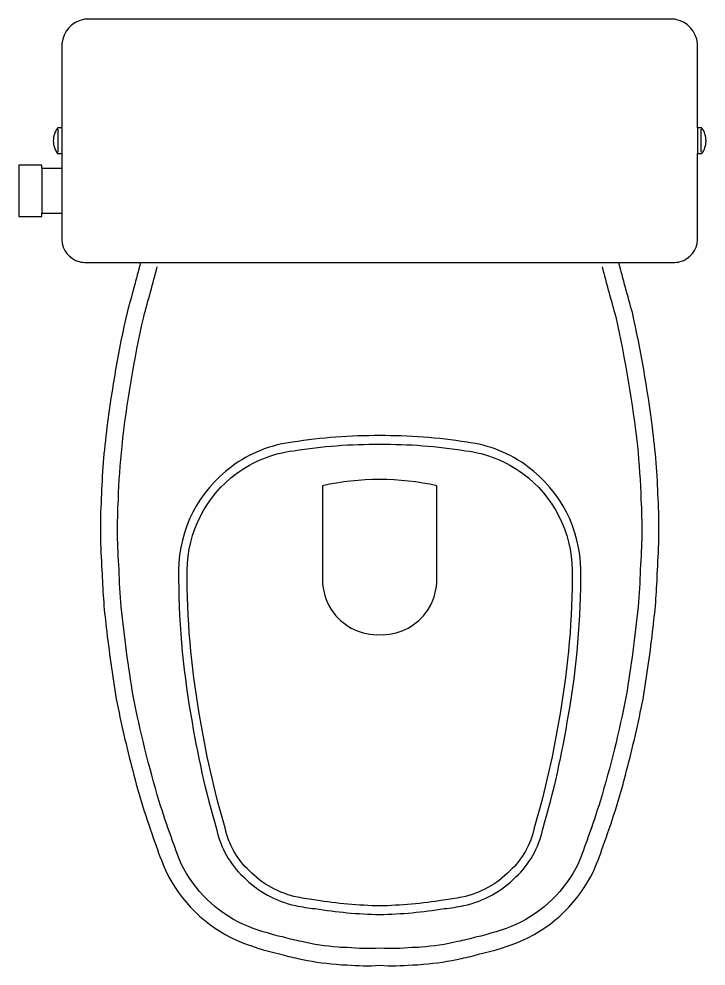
# Model space of a CAD drawing. Extents: x -859.787 to -859.307, y 507.614 to 508.276.
import ezdxf

# ---------------------------------------------------------------- set-up
doc = ezdxf.new("R2010")
doc.units = 0
doc.header["$LTSCALE"] = 50
doc.header["$MEASUREMENT"] = 0
doc.layers.add('A-PECAS', color=2, linetype='CONTINUOUS')
doc.layers.add('ESC1-50', color=1, linetype='CONTINUOUS')

# ---------------------------------------------------------------- blocks, each defined once
blk = doc.blocks.new('CP-818-S')
at = {"layer": 'A-PECAS'}
for points in [[(0, -0.185), (0.205, -0.185, 0.059373), (0.20984, -0.18446, 0.333509), (0.222, -0.169), (0.222, -0.1505), (0.222, -0.1195), (0.222, -0.109), (0.22483, -0.109, 0.252251), (0.22508, -0.1089, 0.160103), (0.228, -0.1, 0.160103), (0.22508, -0.0911, 0.252251), (0.22483, -0.091), (0.222, -0.091), (0.222, -0.032, 0.327853), (0.20693, -0.0153, 0.087637), (0.20383, -0.015), (0, -0.015), (-0.20383, -0.015, 0.087637), (-0.20693, -0.0153, 0.327853), (-0.222, -0.032), (-0.222, -0.091), (-0.22483, -0.091, 0.252251), (-0.22508, -0.0911, 0.160103), (-0.228, -0.1, 0.160103), (-0.22508, -0.1089, 0.252251), (-0.22483, -0.109), (-0.222, -0.109), (-0.222, -0.1195), (-0.236, -0.1195), (-0.236, -0.117), (-0.252, -0.117), (-0.252, -0.135), (-0.252, -0.153), (-0.236, -0.153), (-0.236, -0.1505), (-0.222, -0.1505), (-0.222, -0.169, 0.333509), (-0.20984, -0.18446, 0.059373), (-0.205, -0.185)], [(0, -0.312, -0.041434), (0.06, -0.3165, -0.129651), (0.1, -0.3325, -0.234583), (0.1345, -0.4, -0.044678), (0.126, -0.5, -0.031614), (0.108, -0.58, -0.152477), (0.091, -0.61, -0.148725), (0.05749, -0.62838, -0.031624), (0.04438, -0.63046, -0.035113), (0, -0.6345, -0.035113), (-0.04438, -0.63046, -0.031624), (-0.05749, -0.62838, -0.148725), (-0.091, -0.61, -0.152477), (-0.108, -0.58, -0.031614), (-0.126, -0.5, -0.044678), (-0.1345, -0.4, -0.234583), (-0.1, -0.3325, -0.129651), (-0.06, -0.3165, -0.041434)], [(-0.04, -0.406, 0.164444), (-0.032, -0.43, 0.245936), (0, -0.445, 0.245936), (0.032, -0.43, 0.164444), (0.04, -0.406), (0.04, -0.341, 0.108885), (-0.04, -0.341)]]:
    blk.add_lwpolyline(points, format="xyb", close=True, dxfattribs=at)
blk.add_lwpolyline([(-0.167, -0.185, -0.003882), (-0.1765, -0.22, 0.024258), (-0.1905, -0.3, 0.02486), (-0.1945, -0.35, 0.033324), (-0.194, -0.4, 0.02486), (-0.191, -0.44, 0.012268), (-0.184, -0.49, 0.015806), (-0.1725, -0.54, 0.026699), (-0.157, -0.59, 0.021919), (-0.1495, -0.61, 0.174675), (-0.1, -0.6585, 0.045452), (-0.07, -0.668, 0.022856), (-0.05712, -0.67116, 0.041289), (-0.03041, -0.67517, 0.052091), (-0.02282, -0.67557, 0.04333), (0, -0.676, 0.04333), (0.02282, -0.67557, 0.052091), (0.03041, -0.67517, 0.041289), (0.05712, -0.67116, 0.022856), (0.07, -0.668, 0.045452), (0.1, -0.6585, 0.174675), (0.1495, -0.61, 0.021919), (0.157, -0.59, 0.026699), (0.1725, -0.54, 0.015806), (0.184, -0.49, 0.012268), (0.191, -0.44, 0.02486), (0.194, -0.4, 0.033324), (0.1945, -0.35, 0.02486), (0.1905, -0.3, 0.024258), (0.1765, -0.22, -0.003882), (0.167, -0.185)], format="xyb", dxfattribs=at)
at = {"layer": 'ESC1-50'}
for points in [[(-0.2245, -0.108), (-0.2245, -0.1), (-0.2245, -0.092)], [(-0.222, -0.091), (-0.222, -0.109)], [(0.222, -0.091), (0.222, -0.109)], [(0.2245, -0.108), (0.2245, -0.1), (0.2245, -0.092)], [(-0.236, -0.1195), (-0.236, -0.135), (-0.236, -0.1505)], [(-0.222, -0.1195), (-0.222, -0.1505)]]:
    blk.add_lwpolyline(points, dxfattribs=at)
blk.add_lwpolyline([(0.15539, -0.18805, 0.003849), (0.16486, -0.22294, -0.027799), (0.18, -0.3134, -0.018883), (0.18251, -0.35052, -0.033646), (0.18201, -0.39939, -0.016781), (0.18049, -0.42563, -0.015438), (0.17219, -0.48786, -0.023716), (0.15401, -0.56147, -0.013571), (0.14566, -0.58606, -0.02186), (0.13857, -0.60503, -0.173345), (0.09518, -0.64751, -0.045814), (0.06701, -0.65637, -0.024058), (0.05458, -0.65943, -0.042614), (0.02903, -0.66323, -0.066108), (0.02257, -0.66352, -0.047154), (0, -0.66397, -0.047154), (-0.02257, -0.66352, -0.066108), (-0.02903, -0.66323, -0.042614), (-0.05458, -0.65943, -0.024058), (-0.06701, -0.65637, -0.045814), (-0.09518, -0.64751, -0.173345), (-0.13857, -0.60503, -0.02186), (-0.14566, -0.58606, -0.013571), (-0.15401, -0.56147, -0.023716), (-0.17219, -0.48786, -0.015438), (-0.18049, -0.42563, -0.016781), (-0.18201, -0.39939, -0.033646), (-0.18251, -0.35052, -0.018883), (-0.18, -0.3134, -0.027799), (-0.16486, -0.22294, 0.003849), (-0.15539, -0.18805)], format="xyb", dxfattribs=at)
blk.add_lwpolyline([(0, -0.306, 0.041331), (-0.06084, -0.31056, 0.129345), (-0.10357, -0.32768, 0.234638), (-0.1405, -0.39995, 0.044666), (-0.13192, -0.50099, 0.031515), (-0.11382, -0.58148, 0.151063), (-0.0952, -0.61429, 0.148094), (-0.05876, -0.63424, 0.031073), (-0.04515, -0.63642, 0.035055), (0, -0.6405, 0.035055), (0.04515, -0.63642, 0.031073), (0.05876, -0.63424, 0.148094), (0.0952, -0.61429, 0.151063), (0.11382, -0.58148, 0.031515), (0.13192, -0.50099, 0.044666), (0.1405, -0.39995, 0.234638), (0.10357, -0.32768, 0.129345), (0.06084, -0.31056, 0.041331)], format="xyb", close=True, dxfattribs=at)

msp = doc.modelspace()

# ---------------------------------------------------------------- block references
at = {"layer": 'A-PECAS'}
msp.add_blockref('CP-818-S', (-859.53456, 508.29053), dxfattribs=at)

doc.saveas('drawing.dxf')
